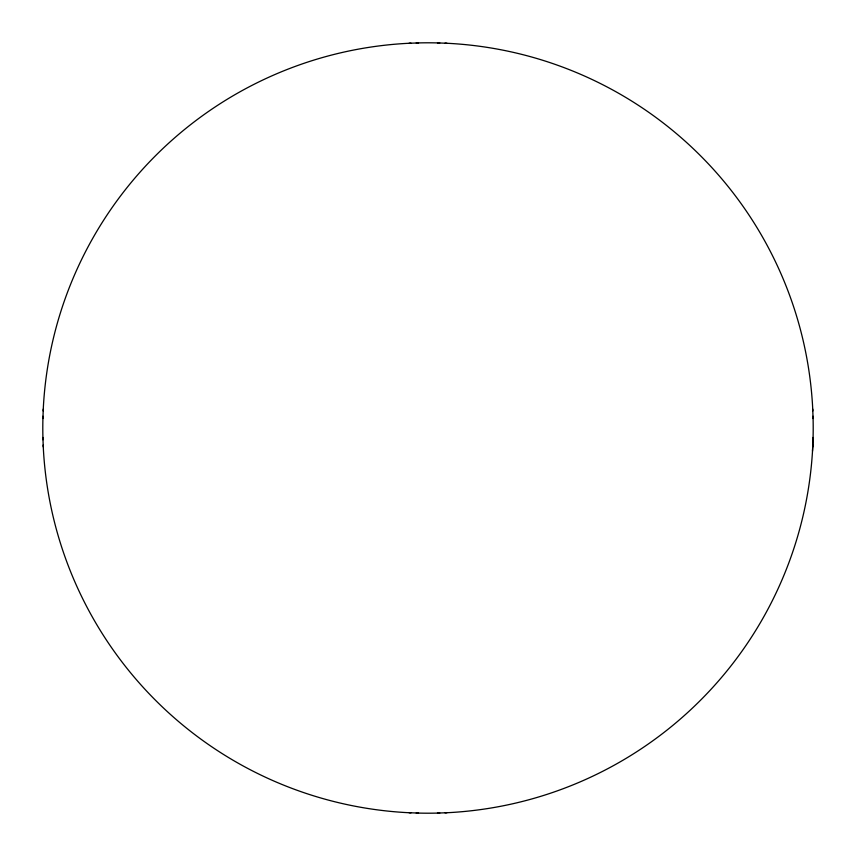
<?xml version="1.0" encoding="UTF-8"?>
<svg xmlns="http://www.w3.org/2000/svg" width="856" height="856" viewBox="0 0 856 856"><rect width="100%" height="100%" fill="white"/><g stroke="black" fill="none" stroke-linecap="round" stroke-linejoin="round"><path stroke-width="1.28" d="M42.928 418.552L43.26 409.104M812.729 446.896L813.082 437.448L812.505 451.144M409.104 43.26L418.552 42.928M437.448 813.082L446.896 812.729M437.448 42.918L446.896 43.26M409.104 812.729L418.552 813.082M812.729 409.104L813.082 418.552M42.918 437.448L43.26 446.896M813.018 416.219A385.2 385.2 0 0 1 813.018 439.781M812.826 445.024A385.2 385.2 0 0 1 445.024 812.826M439.781 813.018A385.2 385.2 0 0 1 416.219 813.018M410.976 812.826A385.2 385.2 0 0 1 43.175 445.024M42.982 439.781A385.2 385.2 0 0 1 42.982 416.219M43.175 410.976A385.2 385.2 0 0 1 410.976 43.175M416.219 42.982A385.2 385.2 0 0 1 439.781 42.982M445.024 43.175A385.2 385.2 0 0 1 812.826 410.976"/></g></svg>
